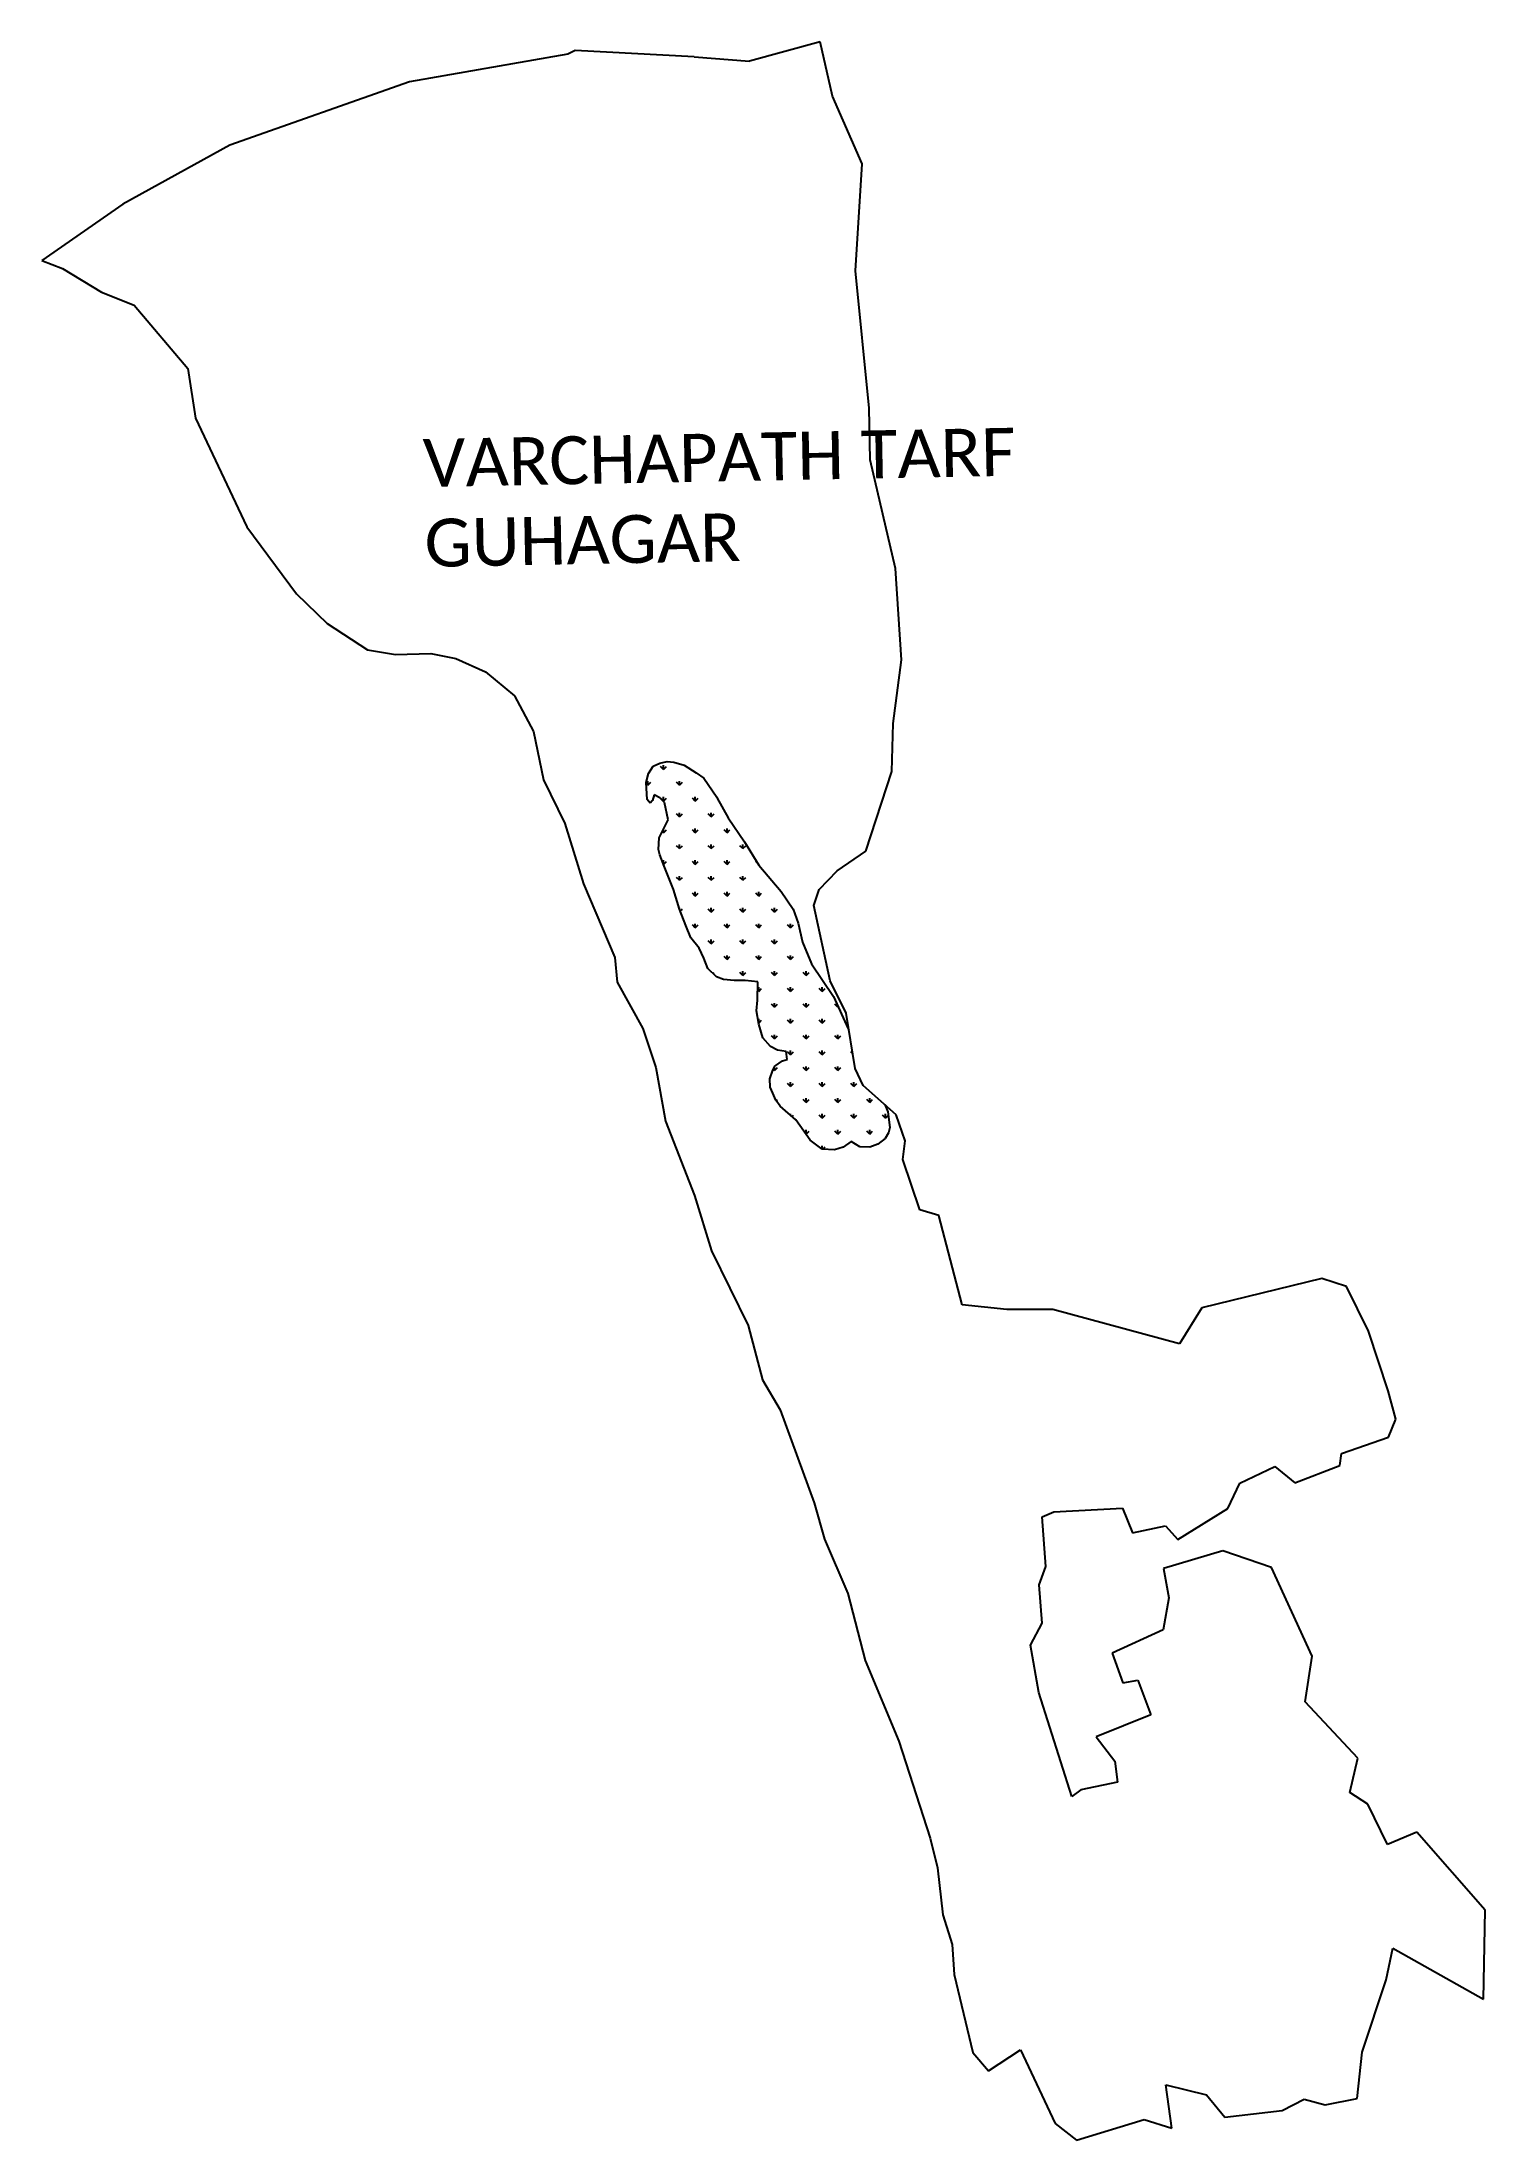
# Model space of a CAD drawing. Header units: metres. Extents: x 305069 to 308340, y 1934403 to 1939156.
import ezdxf

# ---------------------------------------------------------------- set-up
doc = ezdxf.new("R2010")
doc.units = ezdxf.units.M
doc.layers.add('MANGROOVES', color=112, linetype='Continuous')
doc.layers.add('VILLAGE NAME', color=250, linetype='Continuous')
doc.styles.get("Standard").update_dxf_attribs({"font": 'simplex.shx'})

msp = doc.modelspace()

# ---------------------------------------------------------------- linework, layer by layer
at = {"color": 3}
for p, q in [((306277.9, 1939136.2), (306261.2, 1939128)), ((306547.6, 1939122.2), (306277.9, 1939136.2)), ((306833, 1939155.9), (306673.1, 1939112.5)), ((306860.8, 1939033.3), (306833, 1939155.9)), ((306261.2, 1939128), (305902.7, 1939065.8)), ((305902.7, 1939065.8), (305495.2, 1938922)), ((306928, 1938879.7), (306860.8, 1939033.3)), ((305495.2, 1938922), (305252.9, 1938788.5)), ((306913, 1938637.2), (306928, 1938879.7)), ((305252.9, 1938788.5), (305069.4, 1938660.8)), ((305069.4, 1938660.8), (305116, 1938643)), ((305116, 1938643), (305204.6, 1938589.4)), ((306943.8, 1938326.6), (306913, 1938637.2)), ((305204.6, 1938589.4), (305278.3, 1938559.3)), ((305278.3, 1938559.3), (305400.2, 1938416.3)), ((305400.2, 1938416.3), (305417.1, 1938303.6)), ((306946.1, 1938209.6), (306943.8, 1938326.6)), ((305417.1, 1938303.6), (305533.4, 1938057.7)), ((307003.8, 1937962.8), (306946.1, 1938209.6)), ((305533.4, 1938057.7), (305646, 1937906)), ((307017.1, 1937756.6), (307003.8, 1937962.8)), ((305646, 1937906), (305715.6, 1937838.7)), ((305715.6, 1937838.7), (305807.2, 1937778.7)), ((305807.2, 1937778.7), (305870.6, 1937768.6)), ((305870.6, 1937768.6), (305950.9, 1937770.6)), ((305950.9, 1937770.6), (306007.1, 1937759.4)), ((306007.1, 1937759.4), (306074.4, 1937729.1)), ((306998.3, 1937612.1), (307017.1, 1937756.6)), ((306074.4, 1937729.1), (306140.5, 1937674.8)), ((306140.5, 1937674.8), (306183.7, 1937594)), ((306995.6, 1937503.2), (306998.3, 1937612.1)), ((306183.7, 1937594), (306206, 1937484.4)), ((306206, 1937484.4), (306254.4, 1937385.2)), ((306936.6, 1937322.7), (306995.6, 1937503.2)), ((306254.4, 1937385.2), (306296.5, 1937248.5)), ((306871.3, 1937278.3), (306936.6, 1937322.7)), ((306830.9, 1937235.7), (306871.3, 1937278.3)), ((306296.5, 1937248.5), (306367.8, 1937082)), ((306818.6, 1937199.6), (306830.9, 1937235.7)), ((306856, 1937029.5), (306818.6, 1937199.6)), ((306367.8, 1937082), (306372.8, 1937025.8)), ((306372.8, 1937025.8), (306431.3, 1936921.4)), ((306892.1, 1936955.9), (306856, 1937029.5)), ((306912.1, 1936830.8), (306892.1, 1936955.9)), ((306431.3, 1936921.4), (306460.9, 1936832.5)), ((306460.9, 1936832.5), (306482.3, 1936711.2)), ((306930.1, 1936791.9), (306912.1, 1936830.8)), ((307005.5, 1936725.9), (306930.1, 1936791.9)), ((306482.3, 1936711.2), (306548.1, 1936543.2)), ((307025.5, 1936666.5), (307005.5, 1936725.9)), ((307020.2, 1936624.7), (307025.5, 1936666.5)), ((307058.5, 1936510.2), (307020.2, 1936624.7)), ((306548.1, 1936543.2), (306587, 1936417.5)), ((307102, 1936497.7), (307058.5, 1936510.2)), ((307155, 1936295), (307102, 1936497.7)), ((306587, 1936417.5), (306669.6, 1936248.3)), ((307969.7, 1936354.6), (307697.9, 1936288.2)), ((308025.8, 1936336.9), (307969.7, 1936354.6)), ((308075.5, 1936235.3), (308025.8, 1936336.9)), ((307255.7, 1936284.3), (307155, 1936295)), ((307360, 1936284.3), (307255.7, 1936284.3)), ((307647.5, 1936206.8), (307360, 1936284.3)), ((307697.9, 1936288.2), (307647.5, 1936206.8)), ((306669.6, 1936248.3), (306702.4, 1936125.5)), ((308120.5, 1936100.2), (308075.5, 1936235.3)), ((306702.4, 1936125.5), (306742.7, 1936057.7)), ((308137.3, 1936036.3), (308120.5, 1936100.2)), ((306742.7, 1936057.7), (306819.6, 1935847)), ((308014.6, 1935958.6), (308121.1, 1935995.8)), ((308121.1, 1935995.8), (308137.3, 1936036.3)), ((308010.6, 1935931.2), (308014.6, 1935958.6)), ((307784, 1935890.9), (307863.3, 1935929.1)), ((307863.3, 1935929.1), (307908.3, 1935891.9)), ((307908.3, 1935891.9), (308010.6, 1935931.2)), ((307756.6, 1935834), (307784, 1935890.9)), ((306819.6, 1935847), (306842.9, 1935764.6)), ((307336.2, 1935814.9), (307362.4, 1935826.4)), ((307344.3, 1935702.8), (307336.2, 1935814.9)), ((307362.4, 1935826.4), (307518.3, 1935834.7)), ((307518.3, 1935834.7), (307540.5, 1935778.9)), ((307643.7, 1935763.9), (307756.6, 1935834)), ((306842.9, 1935764.6), (306895.6, 1935641.6)), ((307540.5, 1935778.9), (307615.2, 1935794.6)), ((307615.2, 1935794.6), (307643.7, 1935763.9)), ((307745.3, 1935737.8), (307610.9, 1935698.1)), ((307856.1, 1935700.6), (307745.3, 1935737.8)), ((307329, 1935660.7), (307344.3, 1935702.8)), ((307336.4, 1935573.8), (307329, 1935660.7)), ((307610.9, 1935698.1), (307623.2, 1935631.8)), ((307948.3, 1935499.7), (307856.1, 1935700.6)), ((306895.6, 1935641.6), (306935.1, 1935489.2)), ((307623.2, 1935631.8), (307610.2, 1935559.3)), ((307309.7, 1935524), (307336.4, 1935573.8)), ((307328.9, 1935417.1), (307309.7, 1935524)), ((307610.2, 1935559.3), (307494.7, 1935506)), ((306935.1, 1935489.2), (307011.2, 1935307.1)), ((307494.7, 1935506), (307518.9, 1935438.9)), ((307931.8, 1935395.7), (307948.3, 1935499.7)), ((307518.9, 1935438.9), (307552.6, 1935445.4)), ((307552.6, 1935445.4), (307582.5, 1935366.6)), ((307403.2, 1935181.7), (307328.9, 1935417.1)), ((308051.4, 1935268.6), (307931.8, 1935395.7)), ((307582.5, 1935366.6), (307458.7, 1935316.4)), ((307011.2, 1935307.1), (307082.3, 1935087.1)), ((307458.7, 1935316.4), (307501, 1935261.4)), ((307501, 1935261.4), (307507.1, 1935213.6)), ((308033.2, 1935190.7), (308051.4, 1935268.6)), ((307423.6, 1935196.3), (307403.2, 1935181.7)), ((307507.1, 1935213.6), (307423.6, 1935196.3)), ((308074.3, 1935163.8), (308033.2, 1935190.7)), ((308118.4, 1935073), (308074.3, 1935163.8)), ((308184.9, 1935100.7), (308118.4, 1935073)), ((308339.7, 1934924), (308184.9, 1935100.7)), ((307082.3, 1935087.1), (307098.9, 1935019.6)), ((307098.9, 1935019.6), (307111, 1934913.7)), ((307111, 1934913.7), (307132.2, 1934846.6)), ((308336.2, 1934722.3), (308339.7, 1934924)), ((307132.2, 1934846.6), (307136.6, 1934778.3)), ((308115.8, 1934766.3), (308130.7, 1934837.8)), ((308130.7, 1934837.8), (308336.2, 1934722.3)), ((307136.6, 1934778.3), (307178.9, 1934601.3)), ((308061.3, 1934602.4), (308115.8, 1934766.3)), ((307178.9, 1934601.3), (307214.4, 1934559.9)), ((307214.4, 1934559.9), (307287, 1934607.9)), ((307287, 1934607.9), (307365.4, 1934441)), ((308049.7, 1934497.7), (308061.3, 1934602.4)), ((307629.9, 1934430.4), (307616.1, 1934528.1)), ((307616.1, 1934528.1), (307708.2, 1934505.9)), ((307708.2, 1934505.9), (307750.2, 1934455)), ((307879.9, 1934470.5), (307929.6, 1934496)), ((307929.6, 1934496), (307977.1, 1934483.2)), ((307977.1, 1934483.2), (308049.7, 1934497.7)), ((307365.4, 1934441), (307413.6, 1934403.3)), ((307413.6, 1934403.3), (307566.9, 1934450)), ((307566.9, 1934450), (307629.9, 1934430.4)), ((307750.2, 1934455), (307879.9, 1934470.5))]:
    msp.add_line(p, q, dxfattribs=at)
at = {"color": 3, "flags": 128}
msp.add_lwpolyline([(306547.6, 1939122.2), (306673.1, 1939112.5)], dxfattribs=at)
at = {"layer": 'MANGROOVES'}
for p, q in [((306443.7, 1937498.5), (306454.3, 1937515.4)), ((306454.3, 1937515.4), (306469.9, 1937522.2)), ((306469.9, 1937522.2), (306486.3, 1937526.1)), ((306486.3, 1937526.1), (306501.2, 1937524.5)), ((306501.2, 1937524.5), (306524.6, 1937517.4)), ((306524.6, 1937517.4), (306552.1, 1937500.4)), ((306438.3, 1937478.3), (306443.7, 1937498.5)), ((306441.1, 1937439.8), (306438.3, 1937478.3)), ((306552.1, 1937500.4), (306569, 1937488.4)), ((306569, 1937488.4), (306598.8, 1937445)), ((306448, 1937431.8), (306441.1, 1937439.8)), ((306453.1, 1937437.6), (306448, 1937431.8)), ((306457, 1937450.2), (306453.1, 1937437.6)), ((306470, 1937443.6), (306457, 1937450.2)), ((306480, 1937432.8), (306470, 1937443.6)), ((306488.8, 1937393.6), (306480, 1937432.8)), ((306598.8, 1937445), (306599.4, 1937442.9)), ((306599.4, 1937442.9), (306624.6, 1937398.7)), ((306468.4, 1937353.3), (306483.7, 1937384.7)), ((306483.7, 1937384.7), (306488.8, 1937393.6)), ((306624.6, 1937398.7), (306661.8, 1937343.8)), ((306466.7, 1937326.9), (306468.4, 1937353.3)), ((306469.6, 1937314.4), (306466.7, 1937326.9)), ((306661.8, 1937343.8), (306693.8, 1937291.1)), ((306479.6, 1937288.6), (306469.6, 1937314.4)), ((306500.7, 1937235.9), (306479.6, 1937288.6)), ((306693.8, 1937291.1), (306744.7, 1937231.3)), ((306514, 1937191.8), (306500.7, 1937235.9)), ((306744.7, 1937231.3), (306771.7, 1937191.7)), ((306528.4, 1937154.5), (306514, 1937191.8)), ((306771.7, 1937191.7), (306783.2, 1937159.7)), ((306540, 1937126.3), (306528.4, 1937154.5)), ((306783.2, 1937159.7), (306793.3, 1937116.9)), ((306558.6, 1937103.1), (306540, 1937126.3)), ((306569.4, 1937080.2), (306558.6, 1937103.1)), ((306793.3, 1937116.9), (306813.7, 1937067.9)), ((306578.3, 1937057.1), (306569.4, 1937080.2)), ((306598.2, 1937037.9), (306578.3, 1937057.1)), ((306614.3, 1937031.8), (306598.2, 1937037.9)), ((306813.7, 1937067.9), (306862.9, 1936993.4)), ((306637.8, 1937029.9), (306614.3, 1937031.8)), ((306663.4, 1937030.1), (306637.8, 1937029.9)), ((306691.8, 1937026.9), (306663.4, 1937030.1)), ((306691.3, 1936985.7), (306691.8, 1937026.9)), ((306862.9, 1936993.4), (306896.7, 1936920.5)), ((306689, 1936961.2), (306691.3, 1936985.7)), ((306693.9, 1936930.9), (306689, 1936961.2)), ((306703.4, 1936899.8), (306693.9, 1936930.9)), ((306720.1, 1936880.7), (306703.4, 1936899.8)), ((306896.7, 1936920.5), (306898.3, 1936917.1)), ((306736.4, 1936872.2), (306720.1, 1936880.7)), ((306730.3, 1936836), (306747.7, 1936847.6)), ((306755.8, 1936869.4), (306736.4, 1936872.2)), ((306747.7, 1936847.6), (306758.4, 1936850.8)), ((306758.4, 1936850.8), (306755.8, 1936869.4)), ((306719.3, 1936807), (306725.5, 1936826.5)), ((306719.8, 1936788.5), (306719.3, 1936807)), ((306725.5, 1936826.5), (306730.3, 1936836)), ((306725.5, 1936774.9), (306719.8, 1936788.5)), ((306732.5, 1936758.8), (306725.5, 1936774.9)), ((306742.3, 1936745), (306732.5, 1936758.8)), ((306777.5, 1936714.5), (306742.3, 1936745)), ((306810.5, 1936668), (306777.5, 1936714.5)), ((306979.2, 1936748.9), (306986, 1936732.3)), ((306986, 1936732.3), (306990.6, 1936696.9)), ((306837.3, 1936647.9), (306810.5, 1936668)), ((306903, 1936665.1), (306884.8, 1936652.5)), ((306923.2, 1936653.1), (306903, 1936665.1)), ((306963.5, 1936659), (306945.3, 1936652.1)), ((306980, 1936672.3), (306963.5, 1936659)), ((306988, 1936684.7), (306980, 1936672.3)), ((306990.6, 1936696.9), (306988, 1936684.7)), ((306865.2, 1936646.7), (306837.3, 1936647.9)), ((306884.8, 1936652.5), (306865.2, 1936646.7)), ((306945.3, 1936652.1), (306923.2, 1936653.1))]:
    msp.add_line(p, q, dxfattribs=at)
at = {"layer": 'MANGROOVES', "linetype": 'Continuous'}
for p, q in [((306478.2, 1937508.2), (306471.4, 1937515)), ((306478.2, 1937508.2), (306478.2, 1937517.7)), ((306478.2, 1937508.2), (306484.9, 1937515)), ((306442.3, 1937472.3), (306438.5, 1937476.1)), ((306442.3, 1937472.3), (306442.3, 1937481.8)), ((306442.3, 1937472.3), (306449, 1937479)), ((306514.1, 1937472.3), (306507.4, 1937479)), ((306514.1, 1937472.3), (306514.1, 1937481.8)), ((306514.1, 1937472.3), (306520.8, 1937479)), ((306478.2, 1937436.4), (306471.4, 1937443.1)), ((306478.2, 1937436.4), (306478.2, 1937445.9)), ((306478.2, 1937436.4), (306484.9, 1937443.1)), ((306550, 1937436.4), (306543.3, 1937443.1)), ((306550, 1937436.4), (306550, 1937445.9)), ((306550, 1937436.4), (306556.8, 1937443.1)), ((306478.2, 1937364.5), (306478.2, 1937373.4)), ((306478.2, 1937364.5), (306484.9, 1937371.3)), ((306514.1, 1937400.5), (306507.4, 1937407.2)), ((306514.1, 1937400.5), (306514.1, 1937410)), ((306514.1, 1937400.5), (306520.8, 1937407.2)), ((306550, 1937364.5), (306543.3, 1937371.3)), ((306550, 1937364.5), (306550, 1937374.1)), ((306550, 1937364.5), (306556.8, 1937371.3)), ((306585.9, 1937400.5), (306579.2, 1937407.2)), ((306585.9, 1937400.5), (306585.9, 1937410)), ((306585.9, 1937400.5), (306592.7, 1937407.2)), ((306621.9, 1937364.5), (306615.1, 1937371.3)), ((306621.9, 1937364.5), (306621.9, 1937374.1)), ((306621.9, 1937364.5), (306628.6, 1937371.3)), ((306478.2, 1937364.5), (306475.3, 1937367.4)), ((306514.1, 1937328.6), (306507.4, 1937335.3)), ((306514.1, 1937328.6), (306514.1, 1937338.1)), ((306514.1, 1937328.6), (306520.8, 1937335.3)), ((306585.9, 1937328.6), (306579.2, 1937335.3)), ((306585.9, 1937328.6), (306585.9, 1937338.1)), ((306585.9, 1937328.6), (306592.7, 1937335.3)), ((306657.8, 1937328.6), (306651.1, 1937335.3)), ((306657.8, 1937328.6), (306657.8, 1937338.1)), ((306657.8, 1937328.6), (306664.5, 1937335.3)), ((306478.2, 1937292.7), (306477.9, 1937293)), ((306478.2, 1937292.7), (306478.2, 1937302.2)), ((306478.2, 1937292.7), (306484.9, 1937299.4)), ((306550, 1937292.7), (306543.3, 1937299.4)), ((306550, 1937292.7), (306550, 1937302.2)), ((306550, 1937292.7), (306556.8, 1937299.4)), ((306621.9, 1937292.7), (306615.1, 1937299.4)), ((306621.9, 1937292.7), (306621.9, 1937302.2)), ((306621.9, 1937292.7), (306628.6, 1937299.4)), ((306691.5, 1937294.9), (306687, 1937299.4)), ((306514.1, 1937256.8), (306507.4, 1937263.5)), ((306514.1, 1937256.8), (306514.1, 1937266.3)), ((306514.1, 1937256.8), (306520.8, 1937263.5)), ((306550, 1937220.9), (306543.3, 1937227.6)), ((306550, 1937220.9), (306550, 1937230.4)), ((306550, 1937220.9), (306556.8, 1937227.6)), ((306585.9, 1937256.8), (306579.2, 1937263.5)), ((306585.9, 1937256.8), (306585.9, 1937266.3)), ((306585.9, 1937256.8), (306592.7, 1937263.5)), ((306621.9, 1937220.9), (306615.1, 1937227.6)), ((306621.9, 1937220.9), (306621.9, 1937230.4)), ((306621.9, 1937220.9), (306628.6, 1937227.6)), ((306657.8, 1937256.8), (306651.1, 1937263.5)), ((306657.8, 1937256.8), (306657.8, 1937266.3)), ((306657.8, 1937256.8), (306664.5, 1937263.5)), ((306693.7, 1937220.9), (306687, 1937227.6)), ((306693.7, 1937220.9), (306693.7, 1937230.4)), ((306693.7, 1937220.9), (306700.4, 1937227.6)), ((306514.1, 1937191.5), (306514.1, 1937194.5)), ((306515.9, 1937186.8), (306520.8, 1937191.7)), ((306585.9, 1937184.9), (306579.2, 1937191.7)), ((306585.9, 1937184.9), (306585.9, 1937194.5)), ((306585.9, 1937184.9), (306592.7, 1937191.7)), ((306657.8, 1937184.9), (306651.1, 1937191.7)), ((306657.8, 1937184.9), (306657.8, 1937194.5)), ((306657.8, 1937184.9), (306664.5, 1937191.7)), ((306729.6, 1937184.9), (306722.9, 1937191.7)), ((306729.6, 1937184.9), (306729.6, 1937194.5)), ((306729.6, 1937184.9), (306736.4, 1937191.7)), ((306550, 1937149), (306543.3, 1937155.7)), ((306550, 1937149), (306550, 1937158.5)), ((306550, 1937149), (306556.8, 1937155.7)), ((306621.9, 1937149), (306615.1, 1937155.7)), ((306621.9, 1937149), (306621.9, 1937158.5)), ((306621.9, 1937149), (306628.6, 1937155.7)), ((306693.7, 1937149), (306687, 1937155.7)), ((306693.7, 1937149), (306693.7, 1937158.5)), ((306693.7, 1937149), (306700.4, 1937155.7)), ((306765.5, 1937149), (306758.8, 1937155.7)), ((306765.5, 1937149), (306765.5, 1937158.5)), ((306765.5, 1937149), (306772.3, 1937155.7)), ((306585.9, 1937113.1), (306579.2, 1937119.8)), ((306585.9, 1937113.1), (306585.9, 1937122.6)), ((306585.9, 1937113.1), (306592.7, 1937119.8)), ((306621.9, 1937077.2), (306621.9, 1937086.7)), ((306657.8, 1937113.1), (306651.1, 1937119.8)), ((306657.8, 1937113.1), (306657.8, 1937122.6)), ((306657.8, 1937113.1), (306664.5, 1937119.8)), ((306693.7, 1937077.2), (306693.7, 1937086.7)), ((306729.6, 1937113.1), (306722.9, 1937119.8)), ((306729.6, 1937113.1), (306729.6, 1937122.6)), ((306729.6, 1937113.1), (306736.4, 1937119.8)), ((306765.5, 1937077.2), (306765.5, 1937086.7)), ((306585.9, 1937049.7), (306585.9, 1937050.8)), ((306590.3, 1937045.6), (306592.7, 1937048)), ((306621.9, 1937077.2), (306615.1, 1937083.9)), ((306621.9, 1937077.2), (306628.6, 1937083.9)), ((306657.8, 1937041.2), (306651.1, 1937048)), ((306657.8, 1937041.2), (306657.8, 1937050.8)), ((306657.8, 1937041.2), (306664.5, 1937048)), ((306693.7, 1937077.2), (306687, 1937083.9)), ((306693.7, 1937077.2), (306700.4, 1937083.9)), ((306729.6, 1937041.2), (306722.9, 1937048)), ((306729.6, 1937041.2), (306729.6, 1937050.8)), ((306729.6, 1937041.2), (306736.4, 1937048)), ((306765.5, 1937077.2), (306758.8, 1937083.9)), ((306765.5, 1937077.2), (306772.3, 1937083.9)), ((306801.5, 1937041.2), (306794.7, 1937048)), ((306801.5, 1937041.2), (306801.5, 1937050.8)), ((306801.5, 1937041.2), (306808.2, 1937048)), ((306693.7, 1937005.3), (306691.6, 1937007.5)), ((306693.7, 1937005.3), (306693.7, 1937014.8)), ((306693.7, 1937005.3), (306700.4, 1937012.1)), ((306765.5, 1937005.3), (306758.8, 1937012.1)), ((306765.5, 1937005.3), (306765.5, 1937014.8)), ((306765.5, 1937005.3), (306772.3, 1937012.1)), ((306837.4, 1937005.3), (306830.7, 1937012.1)), ((306837.4, 1937005.3), (306837.4, 1937014.8)), ((306837.4, 1937005.3), (306844.1, 1937012.1)), ((306693.7, 1936933.5), (306693.7, 1936943)), ((306729.6, 1936969.4), (306722.9, 1936976.1)), ((306729.6, 1936969.4), (306729.6, 1936978.9)), ((306729.6, 1936969.4), (306736.4, 1936976.1)), ((306765.5, 1936933.5), (306765.5, 1936943)), ((306801.5, 1936969.4), (306794.7, 1936976.1)), ((306801.5, 1936969.4), (306801.5, 1936978.9)), ((306801.5, 1936969.4), (306808.2, 1936976.1)), ((306837.4, 1936933.5), (306837.4, 1936943)), ((306873.3, 1936969.4), (306866.6, 1936976.1)), ((306873.3, 1936969.4), (306873.3, 1936970.9)), ((306873.3, 1936969.4), (306873.8, 1936969.9)), ((306693.7, 1936933.5), (306693.5, 1936933.7)), ((306693.7, 1936933.5), (306700.4, 1936940.2)), ((306729.6, 1936897.6), (306722.9, 1936904.3)), ((306729.6, 1936897.6), (306729.6, 1936907.1)), ((306729.6, 1936897.6), (306736.4, 1936904.3)), ((306765.5, 1936933.5), (306758.8, 1936940.2)), ((306765.5, 1936933.5), (306772.3, 1936940.2)), ((306801.5, 1936897.6), (306794.7, 1936904.3)), ((306801.5, 1936897.6), (306801.5, 1936907.1)), ((306801.5, 1936897.6), (306808.2, 1936904.3)), ((306837.4, 1936933.5), (306830.7, 1936940.2)), ((306837.4, 1936933.5), (306844.1, 1936940.2)), ((306873.3, 1936897.6), (306866.6, 1936904.3)), ((306873.3, 1936897.6), (306873.3, 1936907.1)), ((306873.3, 1936897.6), (306880, 1936904.3)), ((306765.5, 1936861.6), (306758.8, 1936868.4)), ((306765.5, 1936861.6), (306765.5, 1936871.2)), ((306765.5, 1936861.6), (306772.3, 1936868.4)), ((306837.4, 1936861.6), (306830.7, 1936868.4)), ((306837.4, 1936861.6), (306837.4, 1936871.2)), ((306837.4, 1936861.6), (306844.1, 1936868.4)), ((306906.7, 1936864.1), (306902.5, 1936868.4)), ((306729.6, 1936825.7), (306726.6, 1936828.7)), ((306729.6, 1936825.7), (306729.6, 1936834.7)), ((306729.6, 1936825.7), (306736.4, 1936832.5)), ((306801.5, 1936825.7), (306794.7, 1936832.5)), ((306801.5, 1936825.7), (306801.5, 1936835.2)), ((306801.5, 1936825.7), (306808.2, 1936832.5)), ((306873.3, 1936825.7), (306866.6, 1936832.5)), ((306873.3, 1936825.7), (306873.3, 1936835.2)), ((306873.3, 1936825.7), (306880, 1936832.5)), ((306733.4, 1936757.6), (306736.4, 1936760.6)), ((306765.5, 1936789.8), (306758.8, 1936796.5)), ((306765.5, 1936789.8), (306765.5, 1936799.3)), ((306765.5, 1936789.8), (306772.3, 1936796.5)), ((306801.5, 1936753.9), (306794.7, 1936760.6)), ((306801.5, 1936753.9), (306801.5, 1936763.4)), ((306801.5, 1936753.9), (306808.2, 1936760.6)), ((306837.4, 1936789.8), (306830.7, 1936796.5)), ((306837.4, 1936789.8), (306837.4, 1936799.3)), ((306837.4, 1936789.8), (306844.1, 1936796.5)), ((306873.3, 1936753.9), (306866.6, 1936760.6)), ((306873.3, 1936753.9), (306873.3, 1936763.4)), ((306873.3, 1936753.9), (306880, 1936760.6)), ((306909.2, 1936789.8), (306902.5, 1936796.5)), ((306909.2, 1936789.8), (306909.2, 1936799.3)), ((306909.2, 1936789.8), (306916, 1936796.5)), ((306945.2, 1936753.9), (306938.4, 1936760.6)), ((306945.2, 1936753.9), (306945.2, 1936763.4)), ((306945.2, 1936753.9), (306951.9, 1936760.6)), ((306765.5, 1936724.9), (306765.5, 1936727.5)), ((306769.2, 1936721.6), (306772.3, 1936724.7)), ((306837.4, 1936718), (306830.7, 1936724.7)), ((306837.4, 1936718), (306837.4, 1936727.5)), ((306837.4, 1936718), (306844.1, 1936724.7)), ((306909.2, 1936718), (306902.5, 1936724.7)), ((306909.2, 1936718), (306909.2, 1936727.5)), ((306909.2, 1936718), (306916, 1936724.7)), ((306981.1, 1936718), (306974.3, 1936724.7)), ((306981.1, 1936718), (306981.1, 1936727.5)), ((306981.1, 1936718), (306987.1, 1936724)), ((306801.5, 1936682), (306798.2, 1936685.3)), ((306801.5, 1936682), (306801.5, 1936691.6)), ((306801.5, 1936682), (306808.2, 1936688.8)), ((306873.3, 1936682), (306866.6, 1936688.8)), ((306873.3, 1936682), (306873.3, 1936691.6)), ((306873.3, 1936682), (306880, 1936688.8)), ((306945.2, 1936682), (306938.4, 1936688.8)), ((306945.2, 1936682), (306945.2, 1936691.6)), ((306945.2, 1936682), (306951.9, 1936688.8)), ((306837.4, 1936647.9), (306837.4, 1936655.6)), ((306839.1, 1936647.9), (306844.1, 1936652.8))]:
    msp.add_line(p, q, dxfattribs=at)

# ---------------------------------------------------------------- texts
at = {"layer": 'VILLAGE NAME', "insert": (305931.8, 1938256.3), "char_height": 108.748, "attachment_point": 1, "rotation": 1.1028}
msp.add_mtext_dynamic_manual_height_columns('{\\fCalibri|b0|i0|c0|p34;VARCHAPATH TARF GUHAGAR}', width=1571.314, gutter_width=543.7, heights=[0], dxfattribs=at)

doc.saveas('drawing.dxf')
